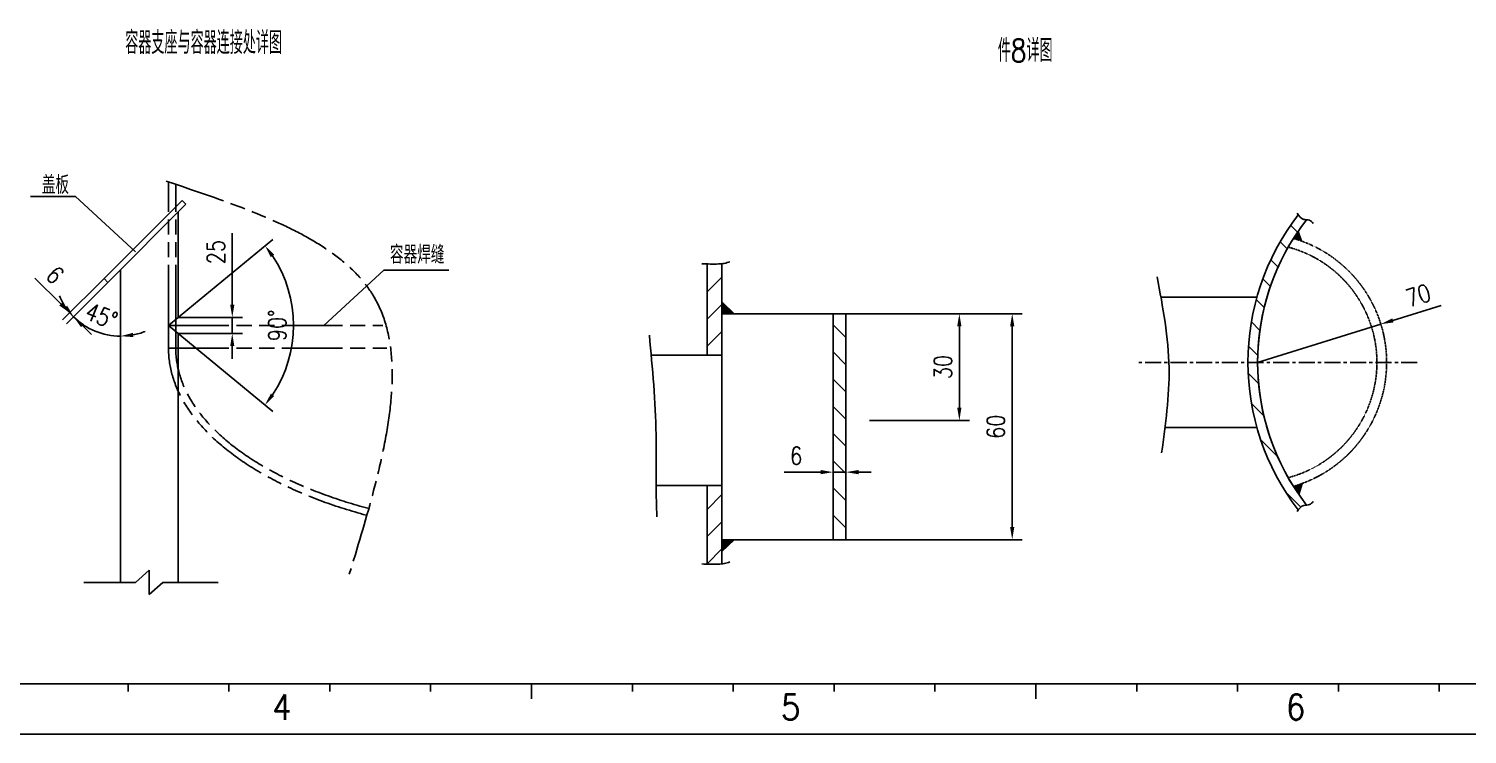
# Model space of a CAD drawing. Header units: millimetres. Extents: x 74243 to 82653, y -16849 to -10909.
# Drawn here: x 77496 to 80348, y -16849 to -15450 of the extents above; entities that cross this region are included whole.
import ezdxf

# ---------------------------------------------------------------- set-up
doc = ezdxf.new("R2010")
doc.units = ezdxf.units.MM
for name, pattern in [('ACAD_ISO09W100', [45, 24, -3, 6, -3, 6, -3]), ('CENTER', [50.8, 31.75, -6.35, 6.35, -6.35]), ('HIDDEN', [0.375, 0.25, -0.125])]:
    doc.linetypes.add(name, pattern=pattern)
for name, color, linetype in [('1轮廓实线层', 7, 'Continuous'), ('2细线层', 4, 'Continuous'), ('3中心线层', 1, 'CENTER'), ('5剖面线层', 2, 'Continuous'), ('6文字层', 3, 'Continuous'), ('7标注层', 4, 'Continuous'), ('HID', 3, 'HIDDEN'), ('图框层', 7, 'Continuous')]:
    doc.layers.add(name, color=color, linetype=linetype)
doc.styles.add('PC_TEXTSTYLE', font='romans.shx', dxfattribs={"width": 0.75, "bigfont": 'hztxt.shx'})
doc.styles.add('ROMANC', font='romans.shx', dxfattribs={"width": 0.75, "bigfont": 'hztxt.shx'})
doc.styles.add('TH_GBDIM', font='romans.shx', dxfattribs={"width": 0.8, "bigfont": 'gbcbig.shx'})
doc.dimstyles.new('TH_GBDIM', dxfattribs={"dimscale": 10, "dimtxt": 3.5, "dimasz": 2.5, "dimexe": 2, "dimexo": 0, "dimgap": 1.5, "dimtad": 1, "dimdec": 0, "dimzin": 0, "dimdsep": 46, "dimtxsty": 'TH_GBDIM', "dimcen": 2.5, "dimclrd": 130, "dimclre": 130, "dimclrt": 3, "dimadec": 0, "dimazin": 0, "dimtfac": 0.714286, "dimtdec": 0, "dimtmove": 0, "dimatfit": 3, "dimfxl": 1, "dimtzin": 0, "dimlwd": -1, "dimlwe": -1, "dimarcsym": 0})

# ---------------------------------------------------------------- blocks, each defined once
blk = doc.blocks.new('PC_PAPER_BLOCK')
at = {"layer": '2细线层'}
for p, q in [((320, 0), (320, -1.5)), ((340, 0), (340, -1.5)), ((360, 0), (360, -1.5)), ((380, 0), (380, -1.5)), ((400, 0), (400, -3)), ((420, 0), (420, -1.5)), ((440, 0), (440, -1.5)), ((460, 0), (460, -1.5)), ((480, 0), (480, -1.5)), ((500, 0), (500, -3)), ((520, 0), (520, -1.5)), ((540, 0), (540, -1.5)), ((560, 0), (560, -1.5)), ((580, 0), (580, -1.5)), ((-25, -10), (816, -10))]:
    blk.add_line(p, q, dxfattribs=at)
at = {"layer": '图框层'}
blk.add_line((0, 0), (806, 0), dxfattribs=at)
at = {"layer": '2细线层', "style": 'ROMANC', "width": 0.9}
for s, p in [('4', (348.58, -7.11)), ('5', (449.48, -7.11)), ('6', (549.58, -7.11))]:
    blk.add_text(s, height=5, dxfattribs=at).set_placement(p)
blk = doc.blocks.new('*D29')
at = {"layer": '7标注层', "color": 130, "transparency": 16777216}
for p, q in [((79091, -16306.5), (79091, -16349.3)), ((79116.2, -16306.5), (79116.2, -16349.3)), ((79066, -16329.3), (78993.7, -16329.3)), ((79116.2, -16329.3), (79091, -16329.3)), ((79141.2, -16329.3), (79166.2, -16329.3))]:
    blk.add_line(p, q, dxfattribs=at)
for points in [[(79066, -16325.1), (79066, -16333.5), (79091, -16329.3)], [(79141.2, -16325.1), (79141.2, -16333.5), (79116.2, -16329.3)]]:
    blk.add_solid(points, dxfattribs=at)
at = {"layer": 'Defpoints', "color": 0, "transparency": 16777216}
for p in [(79091, -16306.5), (79116.2, -16306.5), (79091, -16329.3)]:
    blk.add_point(p, dxfattribs=at)
at = {"layer": '7标注层', "color": 3, "transparency": 16777216, "insert": (79017.4, -16296.8), "char_height": 35, "attachment_point": 5, "style": 'TH_GBDIM'}
blk.add_mtext('6', dxfattribs=at)
blk = doc.blocks.new('*D7')
at = {"layer": '7标注层', "color": 130, "transparency": 16777216}
for p, q in [((79116.2, -16015.1), (79361.1, -16015.1)), ((79341.1, -16201.7), (79341.1, -16040.1)), ((79163, -16226.7), (79361.1, -16226.7))]:
    blk.add_line(p, q, dxfattribs=at)
for points in [[(79336.9, -16040.1), (79345.2, -16040.1), (79341.1, -16015.1)], [(79336.9, -16201.7), (79345.2, -16201.7), (79341.1, -16226.7)]]:
    blk.add_solid(points, dxfattribs=at)
at = {"layer": 'Defpoints', "color": 0, "transparency": 16777216}
for p in [(79116.2, -16015.1), (79341.1, -16015.1), (79163, -16226.7)]:
    blk.add_point(p, dxfattribs=at)
at = {"layer": '7标注层', "color": 3, "transparency": 16777216, "insert": (79308.6, -16120.9), "char_height": 35, "attachment_point": 5, "rotation": 90, "style": 'TH_GBDIM'}
blk.add_mtext('30', dxfattribs=at)
blk = doc.blocks.new('*D30')
at = {"layer": '7标注层', "color": 130, "transparency": 16777216}
for p, q in [((79116.2, -16015.1), (79465.9, -16015.1)), ((79445.9, -16040.1), (79445.9, -16438.2)), ((79116.2, -16463.2), (79465.9, -16463.2))]:
    blk.add_line(p, q, dxfattribs=at)
for points in [[(79441.7, -16040.1), (79450.1, -16040.1), (79445.9, -16015.1)], [(79441.7, -16438.2), (79450.1, -16438.2), (79445.9, -16463.2)]]:
    blk.add_solid(points, dxfattribs=at)
at = {"layer": 'Defpoints', "color": 0, "transparency": 16777216}
for p in [(79116.2, -16015.1), (79116.2, -16463.2), (79445.9, -16463.2)]:
    blk.add_point(p, dxfattribs=at)
at = {"layer": '7标注层', "color": 3, "transparency": 16777216, "insert": (79413.4, -16239.2), "char_height": 35, "attachment_point": 5, "rotation": 90, "style": 'TH_GBDIM'}
blk.add_mtext('60', dxfattribs=at)
blk = doc.blocks.new('*D8')
at = {"color": 130, "transparency": 16777216}
for p, q in [((80296.5, -15998.8), (80200.7, -16028.5)), ((79932.5, -16111.7), (80176.8, -16035.9))]:
    blk.add_line(p, q, dxfattribs=at)
blk.add_solid([(80199.5, -16024.5), (80201.9, -16032.5), (80176.8, -16035.9)], dxfattribs=at)
at = {"layer": 'Defpoints', "color": 0, "transparency": 16777216}
for p in [(80176.8, -16035.9), (79932.5, -16111.7)]:
    blk.add_point(p, dxfattribs=at)
at = {"color": 3, "transparency": 16777216, "insert": (80250.9, -15978.9), "char_height": 35, "attachment_point": 5, "rotation": 17.2374, "style": 'TH_GBDIM'}
blk.add_mtext('70', dxfattribs=at)
blk = doc.blocks.new('*D31')
at = {"color": 130, "transparency": 16777216}
blk.add_line((77652.7, -15953.1), (77570.5, -16035.3), dxfattribs=at)
for start, end in [(203.222, 214.111), (225, 270), (280.889, 291.778)]:
    blk.add_arc((77677.8, -15928), 131.7, start, end, dxfattribs=at)
for points in [[(77572, -15999.2), (77565.5, -16004.5), (77584.7, -16021.1)], [(77703.1, -16061.5), (77702.3, -16053.2), (77677.8, -16059.7)]]:
    blk.add_solid(points, dxfattribs=at)
at = {"layer": 'Defpoints', "color": 0, "transparency": 16777216}
for p in [(77807.6, -15798.2), (77677.8, -15928), (77652.7, -15953.1), (77612, -16042.1), (77677.8, -16547.8)]:
    blk.add_point(p, dxfattribs=at)
at = {"color": 3, "transparency": 16777216, "insert": (77639.9, -16019.7), "char_height": 35, "attachment_point": 5, "rotation": 337.5, "style": 'TH_GBDIM'}
blk.add_mtext('45°', dxfattribs=at)
blk = doc.blocks.new('*D32')
at = {"color": 130, "transparency": 16777216}
for p, q in [((77559.4, -15995.8), (77508.2, -15944.7)), ((77645.1, -15945.5), (77562.9, -16027.6)), ((77652.7, -15953.1), (77570.5, -16035.3)), ((77584.7, -16021.1), (77577.1, -16013.5)), ((77602.4, -16038.8), (77620, -16056.5))]:
    blk.add_line(p, q, dxfattribs=at)
for points in [[(77562.3, -15992.9), (77556.4, -15998.8), (77577.1, -16013.5)], [(77605.3, -16035.8), (77599.4, -16041.7), (77584.7, -16021.1)]]:
    blk.add_solid(points, dxfattribs=at)
at = {"layer": 'Defpoints', "color": 0, "transparency": 16777216}
for p in [(77645.1, -15945.5), (77652.7, -15953.1), (77584.7, -16021.1)]:
    blk.add_point(p, dxfattribs=at)
at = {"color": 3, "transparency": 16777216, "insert": (77547.9, -15938.4), "char_height": 35, "attachment_point": 5, "rotation": 315, "style": 'TH_GBDIM'}
blk.add_mtext('6', dxfattribs=at)
blk = doc.blocks.new('*D33')
at = {"color": 130, "transparency": 16777216}
for p, q in [((77811.4, -16006.6), (77979.8, -15867.8)), ((77810.8, -16069.5), (77979.8, -16208.8))]:
    blk.add_line(p, q, dxfattribs=at)
blk.add_arc((77772.9, -16038.3), 248.1, 326.2898, 33.7102, dxfattribs=at)
for points in [[(77975.9, -15903.1), (77982.6, -15898.1), (77964.4, -15880.5)], [(77982.6, -16178.5), (77975.9, -16173.5), (77964.4, -16196)]]:
    blk.add_solid(points, dxfattribs=at)
at = {"layer": 'Defpoints', "color": 0, "transparency": 16777216}
for p in [(77811.4, -16006.6), (77772.9, -16038.3), (77772.9, -16038.3), (77810.8, -16069.5), (78014.5, -16094.8)]:
    blk.add_point(p, dxfattribs=at)
at = {"color": 3, "transparency": 16777216, "insert": (77988.5, -16038.3), "char_height": 35, "attachment_point": 5, "rotation": 90, "style": 'TH_GBDIM'}
blk.add_mtext('90%%D', dxfattribs=at)
blk = doc.blocks.new('*D34')
at = {"color": 130, "transparency": 16777216}
for p, q in [((77899.4, -15997.4), (77899.4, -15855.4)), ((77792.1, -16022.4), (77919.4, -16022.4)), ((77899.4, -16054.4), (77899.4, -16022.4)), ((77792.4, -16054.4), (77919.4, -16054.4)), ((77899.4, -16079.4), (77899.4, -16104.4))]:
    blk.add_line(p, q, dxfattribs=at)
for points in [[(77895.3, -15997.4), (77903.6, -15997.4), (77899.4, -16022.4)], [(77895.3, -16079.4), (77903.6, -16079.4), (77899.4, -16054.4)]]:
    blk.add_solid(points, dxfattribs=at)
at = {"layer": 'Defpoints', "color": 0, "transparency": 16777216}
for p in [(77792.1, -16022.4), (77792.4, -16054.4), (77899.4, -16054.4)]:
    blk.add_point(p, dxfattribs=at)
at = {"color": 3, "transparency": 16777216, "insert": (77866.9, -15893), "char_height": 35, "attachment_point": 5, "rotation": 90, "style": 'TH_GBDIM'}
blk.add_mtext('25', dxfattribs=at)

msp = doc.modelspace()

# ---------------------------------------------------------------- hatches: boundary and pattern name
at = {"layer": '5剖面线层'}
h = msp.add_hatch(dxfattribs=at)
h.set_pattern_fill('ANSI31', color=256, scale=12, style=0)
h.set_pattern_definition([(135, (106300.936, -23984.794), (26.94077, 26.94077), [])])
edge = h.paths.add_edge_path()
edge.add_line((79913.3, -16111.7), (79932.5, -16111.7))
edge.add_arc((80393.3, -16111.7), 460.8, 540, 577.8866)
edge.add_spline(control_points=[(80029.7, -16394.7), (80029.2, -16394.7), (80028.7, -16394.7), (80028.2, -16394.8)], knot_values=[14.784873, 14.784873, 14.784873, 14.784873, 15.714109, 15.714109, 15.714109, 15.714109], degree=3, periodic=0)
edge.add_spline(control_points=[(80028.2, -16394.8), (80027.7, -16394.8), (80027.2, -16394.8), (80026.8, -16394.9)], knot_values=[13.818858, 13.818858, 13.818858, 13.818858, 14.784873, 14.784873, 14.784873, 14.784873], degree=3, periodic=0)
edge.add_spline(control_points=[(80026.8, -16394.9), (80026.2, -16394.9), (80025.6, -16395), (80025.1, -16395.1)], knot_values=[12.696555, 12.696555, 12.696555, 12.696555, 13.818858, 13.818858, 13.818858, 13.818858], degree=3, periodic=0)
edge.add_spline(control_points=[(80025.1, -16395.1), (80024.8, -16395.2), (80024.4, -16395.3), (80024, -16395.4), (80023.9, -16395.4)], knot_values=[11.88571, 11.88571, 11.88571, 11.88571, 12.512661, 12.696555, 12.696555, 12.696555, 12.696555], degree=3, periodic=0)
edge.add_spline(control_points=[(80023.9, -16395.4), (80023.5, -16395.5), (80023.2, -16395.6), (80022.8, -16395.8)], knot_values=[11.073866, 11.073866, 11.073866, 11.073866, 11.88571, 11.88571, 11.88571, 11.88571], degree=3, periodic=0)
edge.add_spline(control_points=[(80022.8, -16395.8), (80022.4, -16395.9), (80022.1, -16396.1), (80021.7, -16396.2)], knot_values=[10.233241, 10.233241, 10.233241, 10.233241, 11.073866, 11.073866, 11.073866, 11.073866], degree=3, periodic=0)
edge.add_spline(control_points=[(80021.7, -16396.2), (80021.3, -16396.4), (80021, -16396.6), (80020.7, -16396.8)], knot_values=[9.41782, 9.41782, 9.41782, 9.41782, 10.233241, 10.233241, 10.233241, 10.233241], degree=3, periodic=0)
edge.add_spline(control_points=[(80020.7, -16396.8), (80020.3, -16397), (80020, -16397.2), (80019.6, -16397.4)], knot_values=[8.578504, 8.578504, 8.578504, 8.578504, 9.41782, 9.41782, 9.41782, 9.41782], degree=3, periodic=0)
edge.add_spline(control_points=[(80019.6, -16397.4), (80019.3, -16397.7), (80019, -16397.9), (80018.7, -16398.2)], knot_values=[7.761974, 7.761974, 7.761974, 7.761974, 8.578504, 8.578504, 8.578504, 8.578504], degree=3, periodic=0)
edge.add_spline(control_points=[(80018.7, -16398.2), (80018.3, -16398.4), (80018, -16398.7), (80017.7, -16399)], knot_values=[6.924617, 6.924617, 6.924617, 6.924617, 7.761974, 7.761974, 7.761974, 7.761974], degree=3, periodic=0)
edge.add_spline(control_points=[(80017.7, -16399), (80017.3, -16399.4), (80016.8, -16399.8), (80016.4, -16400.2)], knot_values=[5.726608, 5.726608, 5.726608, 5.726608, 6.924617, 6.924617, 6.924617, 6.924617], degree=3, periodic=0)
edge.add_spline(control_points=[(80016.4, -16400.2), (80015.9, -16400.7), (80015.5, -16401.2), (80015, -16401.7)], knot_values=[4.447469, 4.447469, 4.447469, 4.447469, 5.726608, 5.726608, 5.726608, 5.726608], degree=3, periodic=0)
edge.add_spline(control_points=[(80015, -16401.7), (80014.5, -16402.2), (80014, -16402.9), (80013.5, -16403.5)], knot_values=[2.958387, 2.958387, 2.958387, 2.958387, 4.447469, 4.447469, 4.447469, 4.447469], degree=3, periodic=0)
edge.add_spline(control_points=[(80013.5, -16403.5), (80013.3, -16403.8), (80013.1, -16404), (80012.8, -16404.3)], knot_values=[2.281376, 2.281376, 2.281376, 2.281376, 2.958387, 2.958387, 2.958387, 2.958387], degree=3, periodic=0)
edge.add_arc((80393.3, -16111.7), 480, 180, 217.5635, ccw=False)
edge = h.paths.add_edge_path()
edge.add_spline(control_points=[(80012.8, -15819.1), (80016.1, -15823.2), (80020.8, -15828.3), (80027.8, -15828.6), (80029.7, -15828.7)], knot_values=[2.281376, 2.281376, 2.281376, 2.281376, 12.069604, 15.714109, 15.714109, 15.714109, 15.714109], degree=3, periodic=0)
edge.add_arc((80393.3, -16111.7), 460.8, 502.1134, 540)
edge.add_line((79932.5, -16111.7), (79913.3, -16111.7))
edge.add_arc((80393.3, -16111.7), 480, 142.4365, 180, ccw=False)
h = msp.add_hatch(dxfattribs=at)
h.set_pattern_fill('ANSI31', color=256, scale=12, style=0)
h.set_pattern_definition([(45, (53582.217, -24096.664), (-26.94077, 26.94077), [])])
edge = h.paths.add_edge_path()
edge.add_line((78870.4, -16097.7), (78841.2, -16097.7))
edge.add_line((78841.2, -16097.7), (78841.2, -15916.5))
edge.add_spline(control_points=[(78841.2, -15916.5), (78848.7, -15916.7), (78859.9, -15916.8), (78875.2, -15915.9), (78882.5, -15913.4), (78886.2, -15912.1)], knot_values=[10.89152, 10.89152, 10.89152, 10.89152, 33.278505, 44.637065, 56.424107, 56.424107, 56.424107, 56.424107], degree=3, periodic=0)
edge.add_line((78870.4, -15916.1), (78870.4, -16097.7))
edge = h.paths.add_edge_path()
edge.add_line((78870.4, -16463.2), (78870.4, -16511.3))
edge.add_spline(control_points=[(78870.4, -16511.3), (78868.7, -16510.7), (78863.3, -16509.3), (78853.1, -16507.8), (78845.4, -16510.8), (78841.2, -16512.9)], knot_values=[3.878233, 3.878233, 3.878233, 3.878233, 7.43005, 15.002423, 23.977425, 23.977425, 23.977425, 23.977425], degree=3, periodic=0)
edge.add_line((78841.2, -16512.9), (78841.2, -16355.7))
edge.add_line((78841.2, -16355.7), (78870.4, -16355.7))
edge.add_line((78870.4, -16355.7), (78870.4, -16463.2))
h = msp.add_hatch(dxfattribs=at)
h.set_pattern_fill('ANSI31', color=256, scale=12, angle=90, style=0)
h.set_pattern_definition([(135, (53582.217, -24096.664), (-26.94077, -26.94077), [])])
h.paths.add_polyline_path([(79091, -16463.2), (79116.2, -16463.2), (79116.2, -16226.7), (79091, -16226.7)])
h.paths.add_polyline_path([(79116.2, -16015.1), (79091, -16015.1), (79091, -16226.7), (79116.2, -16226.7)])
at = {"layer": '7标注层'}
for points in [[(80012.7, -15852, 0.009044), (80003.5, -15866, -0.016332), (80019.4, -15871.1)], [(78894.5, -16015.2), (78870.4, -15991.9), (78870.4, -16015.2)], [(80020.8, -16351.7, -0.01782), (80003.5, -16357.4, 0.01071), (80014.4, -16373.9)], [(78894.5, -16463.4), (78870.4, -16486.7), (78870.4, -16463.4)]]:
    msp.add_hatch(color=256, dxfattribs=at).paths.add_polyline_path(points)

# ---------------------------------------------------------------- linework, layer by layer
at = {"color": 4, "linetype": 'ACAD_ISO09W100', "ltscale": 5}
for p, q in [((77772.9, -16038.3), (77772.9, -15753.9)), ((77787.3, -16038.3), (77787.3, -15758.8)), ((77772.9, -16083.3), (77772.9, -16038.3)), ((77772.9, -16038.3), (78197.8, -16038.3)), ((77787.3, -16083.3), (77787.3, -16038.3)), ((77772.9, -16083.3), (78205.7, -16083.3))]:
    msp.add_line(p, q, dxfattribs=at)
at = {"color": 4}
for p, q in [((77588.4, -15783.1), (77499.1, -15783.1)), ((77707.8, -15892.5), (77588.4, -15783.1)), ((78080.8, -16038.3), (78200.1, -15928.8)), ((78200.1, -15928.8), (78329.1, -15928.8)), ((79116.2, -16015.1), (78870.4, -16015.1))]:
    msp.add_line(p, q, dxfattribs=at)
for p, q in [((77800, -15790.5), (77645.1, -15945.5)), ((77807.6, -15798.2), (77652.7, -15953.1)), ((77807.6, -15798.2), (77800, -15790.5)), ((77792.4, -15813.4), (77792.4, -16022.2)), ((77677.8, -16547.8), (77677.8, -15928)), ((77652.7, -15953.1), (77645.1, -15945.5)), ((77792.4, -16054.4), (77792.4, -16547.8))]:
    msp.add_line(p, q)
at = {"color": 0}
for p, q in [((77772.9, -16038.3), (77811.4, -16006.6)), ((77772.9, -16038.3), (77810.8, -16069.5)), ((78870.4, -16097.7), (78870.4, -16355.7)), ((77734.8, -16523.5), (77707.5, -16547.8)), ((77734.8, -16572.1), (77734.8, -16523.5)), ((77605.2, -16547.8), (77707.5, -16547.8)), ((77734.8, -16572.1), (77762, -16547.8)), ((77762, -16547.8), (77871.5, -16547.8))]:
    msp.add_line(p, q, dxfattribs=at)
at = {"color": 4, "linetype": 'ACAD_ISO09W100', "ltscale": 5, "extrusion": (0, 0, -1)}
for major_axis, ratio, start_param in [((-734.4, 0), 0.509804, 5.19748), ((-720, 0), 0.5, 5.202362)]:
    msp.add_ellipse((78507.3, -16083.3), major_axis=major_axis, ratio=ratio, start_param=start_param, end_param=6.283185, dxfattribs=at)
at = {"color": 4, "linetype": 'ACAD_ISO09W100', "ltscale": 5}
msp.add_spline([(77768.6, -15752.5), (78178.9, -15979.2), (78131.5, -16531.6)], degree=3, dxfattribs=at)
at = {"layer": '1轮廓实线层'}
for p, q in [((78841.2, -15916.2), (78841.2, -16097.7)), ((78870.4, -15916.3), (78870.4, -16097.7)), ((78870.4, -15980.9), (78870.4, -16097.7)), ((79931, -15982.7), (79740.7, -15982.7)), ((79091, -16015.1), (79091, -16463.2)), ((79116.2, -16015.1), (79116.2, -16463.2)), ((78730.1, -16097.7), (78870.4, -16097.7)), ((79931, -16240.7), (79748.9, -16240.7)), ((78739.8, -16355.7), (78870.4, -16355.7)), ((78841.2, -16355.7), (78841.2, -16512.9)), ((78870.4, -16355.7), (78870.4, -16511.3)), ((78870.4, -16355.7), (78870.4, -16463.2)), ((79116.2, -16463.2), (78870.4, -16463.2))]:
    msp.add_line(p, q, dxfattribs=at)
for radius, start, end in [(480, 142.4365, 217.5635), (460.8, 142.1134, 217.8866), (460.8, 147.8773, 212.1227)]:
    msp.add_arc((80393.3, -16111.7), radius, start, end, dxfattribs=at)
at = {"layer": '3中心线层'}
msp.add_line((80249, -16111.7), (79697, -16111.7), dxfattribs=at)
at = {"layer": '5剖面线层'}
for points in [[(80010.6, -15816.1), (80024.2, -15828.1), (80035.6, -15829.8), (80042.8, -15836)], [(78830.3, -15916.2), (78863.6, -15916.5), (78874.9, -15915.4), (78886.2, -15912.1)], [(79733.3, -15942.1), (79756.8, -16122.5), (79742.1, -16291.2)], [(78726.4, -16058), (78739.8, -16255), (78739.8, -16355.7), (78741.3, -16417.6)], [(80010.6, -16407.3), (80024.2, -16395.3), (80035.6, -16393.6), (80042.8, -16387.3)], [(78830.3, -16511.3), (78863.6, -16511.7), (78874.9, -16510.6), (78886.2, -16507.3)]]:
    msp.add_spline(points, degree=3, dxfattribs=at)
at = {"layer": '7标注层'}
for p, q in [((80012.7, -15852), (80019.4, -15871.1)), ((78894.5, -16015.2), (78870.4, -15991.9)), ((80020.8, -16351.7), (80014.4, -16373.9)), ((78894.5, -16463.4), (78870.4, -16486.7))]:
    msp.add_line(p, q, dxfattribs=at)
at = {"layer": 'HID'}
for radius, start, end in [(236.5, 284.8724, 75.1276), (255.8, 286.1121, 73.8879)]:
    msp.add_arc((79932.5, -16111.7), radius, start, end, dxfattribs=at)

# ---------------------------------------------------------------- block references
at = {"layer": '图框层', "xscale": 10, "yscale": 10, "zscale": 10}
msp.add_blockref('PC_PAPER_BLOCK', (74492.7, -16749), dxfattribs=at)

# ---------------------------------------------------------------- texts
at = {"layer": '6文字层', "style": 'PC_TEXTSTYLE', "width": 0.75}
for s, p in [('盖板', (77521.8, -15777.7)), ('容器焊缝', (78212.1, -15916.1))]:
    msp.add_text(s, height=36, dxfattribs=at).set_placement(p)
at = {"layer": '7标注层', "style": 'TH_GBDIM', "width": 0.8}
for s, p in [(' 容器支座与容器连接处详图', (77662.4, -15500.3)), (' 件8详图', (79392.6, -15515.8))]:
    msp.add_text(s, height=45, dxfattribs=at).set_placement(p)

# ---------------------------------------------------------------- dimensions: what is measured, and where the dimension line sits
at = {"color": 0}
dim = msp.add_angular_dim_2l(base=(77612, -16042.1), line1=((77677.8, -16547.8), (77677.8, -15928)), line2=((77807.6, -15798.2), (77652.7, -15953.1)), dimstyle='TH_GBDIM', dxfattribs=at)
dim.commit()
dim.dimension.update_dxf_attribs({"geometry": '*D31', "text_midpoint": (77639.9, -16019.7)})
for base, p1, p2, angle, text, picture, middle, dimtype in [((77899.4, -16054.4), (77792.1, -16022.4), (77792.4, -16054.4), 90, '25', '*D34', (77899.4, -15893), 160), ((77584.7, -16021.1), (77645.1, -15945.5), (77652.7, -15953.1), 315, '6', '*D32', (77525, -15961.4), 161)]:
    dim = msp.add_linear_dim(base=base, p1=p1, p2=p2, angle=angle, text=text, dimstyle='TH_GBDIM', dxfattribs=at)
    dim.commit()
    dim.dimension.update_dxf_attribs({"geometry": picture, "text_midpoint": middle, "dimtype": dimtype})
dim = msp.add_angular_dim_2l(base=(78014.5, -16094.8), line1=((77772.9, -16038.3), (77810.8, -16069.5)), line2=((77772.9, -16038.3), (77811.4, -16006.6)), text='90%%D', dimstyle='TH_GBDIM', dxfattribs=at)
dim.commit()
dim.dimension.update_dxf_attribs({"geometry": '*D33', "text_midpoint": (77988.5, -16038.3)})
at = {"color": 4}
dim = msp.add_radius_dim(center=(79932.5, -16111.7), mpoint=(80176.8, -16035.9), text='70', dimstyle='TH_GBDIM', dxfattribs=at)
dim.commit()
dim.dimension.update_dxf_attribs({"geometry": '*D8', "text_midpoint": (80250.9, -15978.9)})
at = {"layer": '7标注层'}
for base, p1, p2, text, picture, middle in [((79341.1, -16015.1), (79163, -16226.7), (79116.2, -16015.1), '30', '*D7', (79308.6, -16120.9)), ((79445.9, -16463.2), (79116.2, -16015.1), (79116.2, -16463.2), '60', '*D30', (79413.4, -16239.2))]:
    dim = msp.add_linear_dim(base=base, p1=p1, p2=p2, angle=90, text=text, dimstyle='TH_GBDIM', dxfattribs=at)
    dim.commit()
    dim.dimension.update_dxf_attribs({"geometry": picture, "text_midpoint": middle})
dim = msp.add_linear_dim(base=(79091, -16329.3), p1=(79116.2, -16306.5), p2=(79091, -16306.5), text='6', dimstyle='TH_GBDIM', override={"dimgap": 1.5, "dimtad": 1, "dimjust": 0, "dimdec": 0, "dimlfac": 1, "dimtxsty": 'TH_GBDIM', "dimse1": 0, "dimse2": 0, "dimsd1": 0, "dimsd2": 0}, dxfattribs=at)
dim.commit()
dim.dimension.update_dxf_attribs({"geometry": '*D29', "text_midpoint": (79017.4, -16296.8)})

doc.saveas('drawing.dxf')
